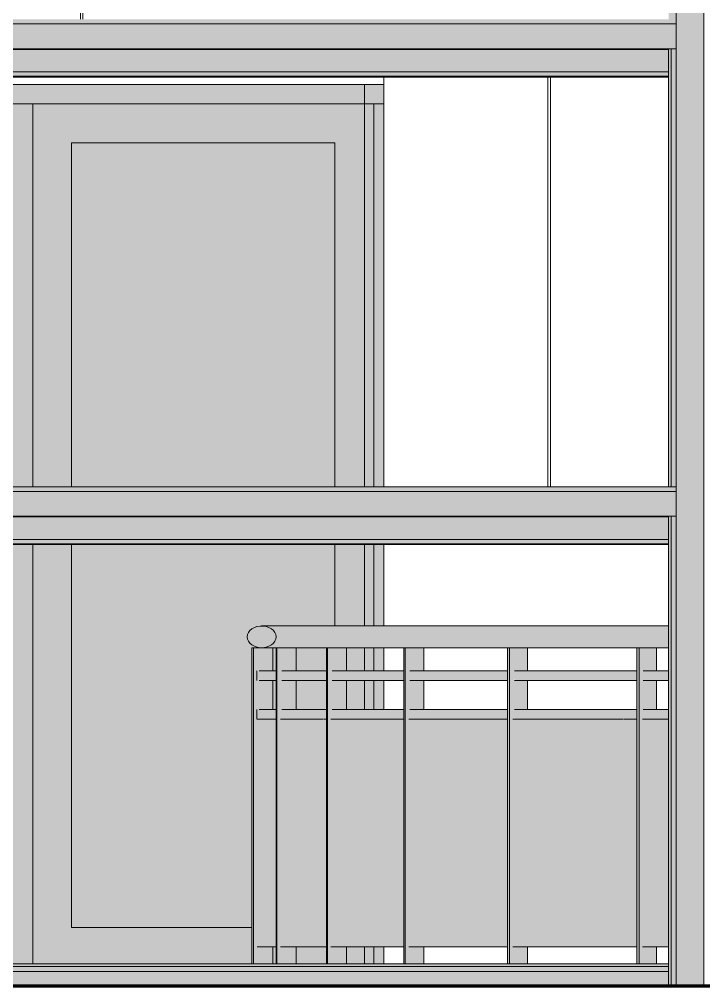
# Model space of a CAD drawing. Header units: inches. Extents: x 20426 to 92531, y -195 to 750.
# Drawn here: x 29705.4 to 29776, y 0 to 99.7 of the extents above; entities that cross this region are included whole.
import ezdxf

# ---------------------------------------------------------------- set-up
doc = ezdxf.new("R2010")
doc.units = ezdxf.units.IN
doc.header["$MEASUREMENT"] = 0
doc.linetypes.add('Grid Line 1_2_', pattern=[0.875, 0.5, -0.125, 0.125, -0.125])
for name, color, linetype, lineweight in [('A-DOOR', 31, 'Continuous', 13), ('A-FLOR-HRAL', 11, 'Continuous', 9), ('A-FLOR-LEVL', 51, 'Continuous', 9), ('A-GLAZ-CWMG', 51, 'Continuous', 9), ('A-WALL-PATT', 111, 'Continuous', 13), ('C-TOPO', 7, 'Continuous', 9), ('L-SITE-WALL', 31, 'Continuous', 13), ('S-BEAM', 12, 'Continuous', 9)]:
    doc.layers.add(name, color=color, linetype=linetype, lineweight=lineweight)

# ---------------------------------------------------------------- blocks, each defined once
blk = doc.blocks.new('Door_Single_Storefront - one-815663-Elevation - East')
at = {"layer": 'A-DOOR'}
h = blk.add_hatch(color=256, dxfattribs=at)
h.paths.add_polyline_path([(-22324.865, 2.244), (-22289.678, 2.244), (-22289.678, 45.518), (-22293.678, 45.518), (-22293.678, 6), (-22320.865, 6), (-22320.865, 45.518), (-22324.865, 45.518), (-22324.865, 20.141)], flags=0)
h.paths.add_polyline_path([(-22322.537, 51.482), (-22320.865, 51.482), (-22320.865, 87), (-22293.678, 87), (-22293.678, 51.482), (-22289.678, 51.482), (-22289.678, 91), (-22324.865, 91), (-22324.865, 51.482)], flags=0)
h = blk.add_hatch(color=256, dxfattribs=at)
h.paths.add_polyline_path([(-22293.678, 6), (-22293.678, 45.518), (-22320.865, 45.518), (-22320.865, 6), (-22298.012, 6)], flags=0)
h.paths.add_polyline_path([(-22320.865, 51.482), (-22293.678, 51.482), (-22293.678, 87), (-22320.865, 87)], flags=0)
for p, q in [((-22324.865, 51.482), (-22324.865, 91)), ((-22289.678, 91), (-22324.865, 91)), ((-22289.678, 91), (-22289.678, 51.482)), ((-22320.865, 87), (-22320.865, 51.482)), ((-22320.865, 87), (-22293.678, 87)), ((-22293.678, 51.482), (-22293.678, 87)), ((-22324.865, 2.244), (-22324.865, 45.518)), ((-22320.865, 45.518), (-22320.865, 6)), ((-22293.678, 6), (-22293.678, 45.518)), ((-22289.678, 45.518), (-22289.678, 2.244)), ((-22320.865, 6), (-22293.678, 6))]:
    blk.add_line(p, q, dxfattribs=at)
blk = doc.blocks.new('Door_Single_Storefront - one-824383-Elevation - East')
at = {"layer": 'A-DOOR'}
h = blk.add_hatch(color=256, dxfattribs=at)
h.paths.add_polyline_path([(-22289.678, 2.244), (-22267.053, 2.244), (-22267.053, 6), (-22285.678, 6), (-22285.678, 45.518), (-22289.678, 45.518), (-22289.678, 20.141)], flags=0)
h.paths.add_polyline_path([(-22254.734, 2.244), (-22254.49, 2.244), (-22254.49, 4), (-22257.291, 4), (-22257.291, 2.244), (-22256.393, 2.244)], flags=0)
h.paths.add_polyline_path([(-22264.886, 2.244), (-22264.541, 2.244), (-22264.541, 4), (-22264.886, 4), (-22264.886, 3.333)], flags=0)
h.paths.add_polyline_path([(-22259.352, 2.244), (-22259.352, 4), (-22262.496, 4), (-22262.496, 2.244)], flags=0)
h.paths.add_polyline_path([(-22254.831, 28.5), (-22254.49, 28.5), (-22254.49, 31.5), (-22257.291, 31.5), (-22257.291, 28.5), (-22255.737, 28.5)], flags=0)
h.paths.add_polyline_path([(-22257.291, 32.5), (-22254.49, 32.5), (-22254.49, 34.879), (-22258.32, 34.875), (-22257.291, 34.869), (-22257.291, 34.206)], flags=0)
h.paths.add_polyline_path([(-22256.173, 37.11), (-22254.49, 37.127), (-22254.49, 45.518), (-22258.49, 45.518), (-22258.49, 37.124), (-22256.355, 37.115)], flags=0)
h.paths.add_polyline_path([(-22287.349, 51.482), (-22285.678, 51.482), (-22285.678, 87), (-22258.49, 87), (-22258.49, 51.482), (-22254.49, 51.482), (-22254.49, 91), (-22289.678, 91), (-22289.678, 51.482)], flags=0)
h = blk.add_hatch(color=256, dxfattribs=at)
h.paths.add_polyline_path([(-22278.647, 6), (-22267.053, 6), (-22267.053, 34.869), (-22264.886, 34.869), (-22264.886, 32.5), (-22264.541, 32.5), (-22264.541, 34.869), (-22262.496, 34.869), (-22262.496, 32.5), (-22259.352, 32.5), (-22259.352, 34.869), (-22266.326, 34.921), (-22266.985, 35.139), (-22267.057, 35.164), (-22267.423, 35.542), (-22267.453, 35.718), (-22267.52, 35.766), (-22267.553, 36), (-22267.453, 36.336), (-22267.244, 36.676), (-22266.65, 37.008), (-22266.026, 37.092), (-22263.299, 37.125), (-22258.49, 37.125), (-22258.49, 45.518), (-22285.678, 45.518), (-22285.678, 6)], flags=0)
h.paths.add_polyline_path([(-22264.886, 28.5), (-22264.541, 28.5), (-22264.594, 31.5), (-22264.886, 31.5), (-22264.886, 28.744)], flags=0)
h.paths.add_polyline_path([(-22259.352, 28.5), (-22259.352, 31.5), (-22262.496, 31.5), (-22262.496, 28.5), (-22259.573, 28.5)], flags=0)
h.paths.add_polyline_path([(-22266.286, 34.905), (-22266.65, 34.982), (-22266.292, 34.906)], flags=0)
h.paths.add_polyline_path([(-22285.678, 51.482), (-22258.49, 51.482), (-22258.49, 87), (-22285.678, 87), (-22285.678, 57.647)], flags=0)
for p, q in [((-22254.49, 91), (-22289.678, 91)), ((-22289.678, 51.482), (-22289.678, 91)), ((-22254.49, 91), (-22254.49, 51.482)), ((-22285.678, 87), (-22285.678, 51.482)), ((-22285.678, 87), (-22258.49, 87)), ((-22258.49, 51.482), (-22258.49, 87)), ((-22289.678, 2.244), (-22289.678, 45.518)), ((-22285.678, 45.518), (-22285.678, 6)), ((-22258.49, 37.121), (-22258.49, 45.518)), ((-22254.49, 45.518), (-22254.49, 37.122)), ((-22254.49, 34.879), (-22254.49, 32.5)), ((-22254.49, 31.5), (-22254.49, 28.5)), ((-22285.678, 6), (-22267.053, 6)), ((-22254.49, 4), (-22254.49, 2.244))]:
    blk.add_line(p, q, dxfattribs=at)
blk = doc.blocks.new('Rectangular Mullion - Rectangular Mullion 1-815657-Elevation - East')
at = {"layer": 'A-GLAZ-CWMG'}
blk.add_hatch(color=256, dxfattribs=at).paths.add_polyline_path([(-22289.678, 91), (-22289.678, 93), (-22325.865, 93), (-22325.865, 91), (-22298.012, 91)], flags=0)
for p, q in [((-22289.678, 93), (-22325.865, 93)), ((-22325.865, 91), (-22289.678, 91))]:
    blk.add_line(p, q, dxfattribs=at)
blk = doc.blocks.new('Rectangular Mullion - Rectangular Mullion 1-824385-Elevation - East')
at = {"layer": 'A-GLAZ-CWMG'}
h = blk.add_hatch(color=256, dxfattribs=at)
h.paths.add_polyline_path([(-22255.428, 2.244), (-22253.428, 2.244), (-22253.428, 4), (-22255.428, 4)], flags=0)
h.paths.add_polyline_path([(-22255.428, 28.5), (-22253.428, 28.5), (-22253.428, 31.5), (-22255.428, 31.5), (-22255.428, 29.518)], flags=0)
h.paths.add_polyline_path([(-22254.439, 32.5), (-22253.428, 32.5), (-22253.428, 34.879), (-22255.428, 34.875), (-22255.428, 32.5), (-22254.831, 32.5)], flags=0)
h.paths.add_polyline_path([(-22255.428, 37.117), (-22253.428, 37.125), (-22253.428, 45.518), (-22255.428, 45.518), (-22255.428, 37.121)], flags=0)
h.paths.add_polyline_path([(-22253.428, 51.482), (-22253.428, 93), (-22255.428, 93), (-22255.428, 51.482)], flags=0)
for p, q in [((-22255.428, 93), (-22253.428, 93)), ((-22255.428, 93), (-22255.428, 51.482)), ((-22255.428, 45.518), (-22255.428, 37.112)), ((-22255.428, 34.887), (-22255.428, 32.5)), ((-22255.428, 31.5), (-22255.428, 28.5)), ((-22255.428, 4), (-22255.428, 2.244))]:
    blk.add_line(p, q, dxfattribs=at)
blk = doc.blocks.new('Rectangular Mullion - Rectangular Mullion 1-824386-Elevation - East')
at = {"layer": 'A-GLAZ-CWMG'}
blk.add_hatch(color=256, dxfattribs=at).paths.add_polyline_path([(-22259.281, 91), (-22253.428, 91), (-22253.428, 93), (-22289.678, 93), (-22289.678, 91)], flags=0)
for p, q in [((-22253.428, 93), (-22289.678, 93)), ((-22289.678, 91), (-22253.428, 91))]:
    blk.add_line(p, q, dxfattribs=at)
blk = doc.blocks.new('Girt_Z - 8_D-915535-Elevation - East')
at = {"layer": 'S-BEAM'}
for points in [[(-22223.262, 99.25), (-22223.262, 99.732), (-22364.053, 99.732), (-22364.053, 99.25), (-22259.281, 99.25)], [(-22223.262, 96.883), (-22223.262, 99.25), (-22364.053, 99.25), (-22364.053, 96.883), (-22259.281, 96.883)], [(-22364.053, 96.695), (-22223.262, 96.75), (-22223.262, 96.883), (-22364.053, 96.883), (-22364.053, 96.75)]]:
    blk.add_hatch(color=256, dxfattribs=at).paths.add_polyline_path(points, flags=0)
h = blk.add_hatch(color=256, dxfattribs=at)
h.paths.add_polyline_path([(-22360.053, 96.62), (-22360.053, 96.695), (-22360.553, 96.673), (-22360.553, 96.62)], flags=0)
h.paths.add_polyline_path([(-22358.803, 96.62), (-22334.241, 96.673), (-22334.24, 96.695), (-22358.803, 96.673)], flags=0)
h.paths.add_polyline_path([(-22224.05, 96.62), (-22224.05, 96.695), (-22332.988, 96.672), (-22332.992, 96.62), (-22259.281, 96.62)], flags=0)
h = blk.add_hatch(color=256, dxfattribs=at)
h.paths.add_polyline_path([(-22360.553, 94.301), (-22360.053, 94.301), (-22360.053, 96.62), (-22360.553, 96.617), (-22360.553, 95.152)], flags=0)
h.paths.add_polyline_path([(-22358.803, 94.301), (-22334.415, 94.301), (-22334.245, 96.62), (-22358.803, 96.62), (-22358.803, 95.152)], flags=0)
h.paths.add_polyline_path([(-22224.05, 94.301), (-22224.05, 96.62), (-22332.992, 96.62), (-22333.161, 94.301), (-22259.281, 94.301)], flags=0)
h = blk.add_hatch(color=256, dxfattribs=at)
h.paths.add_polyline_path([(-22224.05, 93.852), (-22224.05, 94.301), (-22333.161, 94.301), (-22333.194, 93.852), (-22259.281, 93.852)], flags=0)
h.paths.add_polyline_path([(-22360.553, 93.852), (-22360.053, 93.852), (-22360.053, 94.301), (-22360.553, 94.25)], flags=0)
h.paths.add_polyline_path([(-22358.803, 93.852), (-22334.448, 93.852), (-22334.415, 94.301), (-22358.803, 94.301)], flags=0)
h = blk.add_hatch(color=256, dxfattribs=at)
h.paths.add_polyline_path([(-22224.05, 93.768), (-22224.05, 93.852), (-22333.194, 93.852), (-22333.2, 93.768), (-22259.281, 93.768)], flags=0)
h.paths.add_polyline_path([(-22360.553, 93.768), (-22360.053, 93.768), (-22360.053, 93.852), (-22360.553, 93.852)], flags=0)
h.paths.add_polyline_path([(-22358.803, 93.768), (-22334.454, 93.768), (-22334.448, 93.852), (-22358.803, 93.852)], flags=0)
for p, q in [((-22364.053, 99.25), (-22223.262, 99.25)), ((-22364.053, 96.695), (-22223.262, 96.695)), ((-22332.992, 96.62), (-22224.05, 96.62)), ((-22333.2, 93.768), (-22224.05, 93.768)), ((-22333.194, 93.852), (-22224.05, 93.852)), ((-22333.161, 94.301), (-22224.05, 94.301))]:
    blk.add_line(p, q, dxfattribs=at)
blk = doc.blocks.new('Girt_Z - 8_D-915536-Elevation - East')
at = {"layer": 'S-BEAM'}
for points in [[(-22298.012, 51), (-22223.262, 51), (-22223.262, 51.482), (-22357.095, 51.482), (-22357.095, 51), (-22336.744, 51)], [(-22298.012, 48.633), (-22223.262, 48.633), (-22223.262, 51), (-22357.095, 51), (-22357.095, 48.633), (-22336.744, 48.633)], [(-22278.647, 48.445), (-22223.262, 48.478), (-22223.262, 48.633), (-22357.095, 48.633), (-22357.095, 48.445), (-22298.012, 48.445)]]:
    blk.add_hatch(color=256, dxfattribs=at).paths.add_polyline_path(points, flags=0)
h = blk.add_hatch(color=256, dxfattribs=at)
h.paths.add_polyline_path([(-22357.095, 48.37), (-22337.768, 48.408), (-22337.766, 48.445), (-22357.095, 48.408)], flags=0)
h.paths.add_polyline_path([(-22336.518, 48.37), (-22224.05, 48.411), (-22224.05, 48.445), (-22336.515, 48.408), (-22336.518, 48.371)], flags=0)
h = blk.add_hatch(color=256, dxfattribs=at)
h.paths.add_polyline_path([(-22357.095, 46.051), (-22337.941, 46.051), (-22337.771, 48.37), (-22357.095, 48.37)], flags=0)
h.paths.add_polyline_path([(-22224.05, 46.051), (-22224.05, 48.37), (-22336.518, 48.37), (-22336.687, 46.051), (-22239.915, 46.051)], flags=0)
h = blk.add_hatch(color=256, dxfattribs=at)
h.paths.add_polyline_path([(-22357.095, 45.602), (-22337.974, 45.602), (-22337.941, 46.051), (-22357.095, 46.051)], flags=0)
h.paths.add_polyline_path([(-22224.05, 45.602), (-22224.05, 46.051), (-22336.687, 46.051), (-22336.72, 45.602), (-22239.915, 45.602)], flags=0)
h = blk.add_hatch(color=256, dxfattribs=at)
h.paths.add_polyline_path([(-22224.05, 45.518), (-22224.05, 45.602), (-22336.72, 45.602), (-22336.726, 45.518), (-22239.915, 45.518)], flags=0)
h.paths.add_polyline_path([(-22357.095, 45.518), (-22337.98, 45.518), (-22337.974, 45.602), (-22357.095, 45.602)], flags=0)
for p, q in [((-22357.095, 51), (-22357.095, 51.482)), ((-22357.095, 51.482), (-22223.262, 51.482)), ((-22357.095, 48.633), (-22357.095, 51)), ((-22357.095, 51), (-22223.262, 51)), ((-22357.095, 48.445), (-22357.095, 48.633)), ((-22357.095, 48.445), (-22223.262, 48.445)), ((-22357.095, 48.37), (-22357.095, 48.445)), ((-22357.095, 46.051), (-22357.095, 48.37)), ((-22357.095, 48.37), (-22337.771, 48.37)), ((-22336.518, 48.37), (-22224.05, 48.37)), ((-22357.095, 45.602), (-22357.095, 46.051)), ((-22357.095, 46.051), (-22337.941, 46.051)), ((-22336.687, 46.051), (-22224.05, 46.051)), ((-22357.095, 45.518), (-22357.095, 45.602)), ((-22357.095, 45.602), (-22337.974, 45.602)), ((-22357.095, 45.518), (-22337.98, 45.518)), ((-22336.726, 45.518), (-22224.05, 45.518)), ((-22336.72, 45.602), (-22224.05, 45.602))]:
    blk.add_line(p, q, dxfattribs=at)
blk = doc.blocks.new('Rectangular Mullion - Profile_Polycarbonate_Lower-934533-Elevation - East')
at = {"layer": 'A-GLAZ-CWMG'}
for points in [[(-22259.281, 1.994), (-22224.05, 1.994), (-22224.05, 2.244), (-22366.816, 2.244), (-22366.816, 1.994), (-22264.122, 1.994)], [(-22366.816, 1.456), (-22224.05, 1.456), (-22224.05, 1.994), (-22366.816, 1.994)], [(-22259.281, 0), (-22224.05, 0), (-22224.05, 1.456), (-22366.816, 1.456), (-22366.816, 0), (-22278.647, 0)]]:
    blk.add_hatch(color=256, dxfattribs=at).paths.add_polyline_path(points, flags=0)
for p, q in [((-22366.816, 2.244), (-22224.05, 2.244)), ((-22224.05, 2.244), (-22224.05, 1.994)), ((-22366.816, 1.994), (-22224.05, 1.994)), ((-22366.816, 1.456), (-22224.05, 1.456)), ((-22224.05, 1.456), (-22224.05, 0))]:
    blk.add_line(p, q, dxfattribs=at)
blk = doc.blocks.new('Rectangular Mullion - Profile_Polycarbonate_right-937188-Elevation - East')
at = {"layer": 'A-GLAZ-CWMG'}
blk.add_hatch(color=256, dxfattribs=at).paths.add_polyline_path([(-22220.549, 0), (-22220.428, 0), (-22220.428, 343.734), (-22223.262, 340.78), (-22223.262, 0)], flags=0)
h = blk.add_hatch(color=256, dxfattribs=at)
h.paths.add_polyline_path([(-22224.05, 0), (-22223.8, 0), (-22223.8, 48.445), (-22224.05, 48.445), (-22224.05, 1.456)], flags=0)
h.paths.add_polyline_path([(-22223.8, 51.482), (-22223.8, 96.695), (-22224.05, 96.695), (-22224.05, 51.482)], flags=0)
h.paths.add_polyline_path([(-22223.8, 99.732), (-22223.8, 144.945), (-22224.05, 144.945), (-22224.05, 99.732)], flags=0)
h.paths.add_polyline_path([(-22224.05, 147.982), (-22223.8, 147.982), (-22223.8, 193.195), (-22224.05, 193.195), (-22224.05, 170.163)], flags=0)
h.paths.add_polyline_path([(-22224.05, 196.232), (-22223.8, 196.232), (-22223.8, 241.445), (-22224.05, 241.445), (-22224.05, 207.668)], flags=0)
h.paths.add_polyline_path([(-22224.05, 244.482), (-22223.8, 244.482), (-22223.8, 289.695), (-22224.05, 289.695), (-22224.05, 245.173)], flags=0)
h.paths.add_polyline_path([(-22224.05, 292.732), (-22223.8, 292.732), (-22223.8, 340.219), (-22224.05, 339.958), (-22224.05, 296.743)], flags=0)
h = blk.add_hatch(color=256, dxfattribs=at)
h.paths.add_polyline_path([(-22223.8, 0), (-22223.262, 0), (-22223.262, 48.445), (-22223.8, 48.445), (-22223.8, 20.141)], flags=0)
h.paths.add_polyline_path([(-22223.262, 51.482), (-22223.262, 96.695), (-22223.8, 96.695), (-22223.8, 51.482)], flags=0)
h.paths.add_polyline_path([(-22223.8, 99.732), (-22223.262, 99.732), (-22223.262, 144.945), (-22223.8, 144.945)], flags=0)
h.paths.add_polyline_path([(-22223.262, 147.982), (-22223.262, 193.195), (-22223.8, 193.195), (-22223.8, 147.982)], flags=0)
h.paths.add_polyline_path([(-22223.8, 196.232), (-22223.262, 196.232), (-22223.262, 241.445), (-22223.8, 241.445), (-22223.8, 207.668)], flags=0)
h.paths.add_polyline_path([(-22223.8, 244.482), (-22223.262, 244.482), (-22223.262, 289.695), (-22223.8, 289.695), (-22223.8, 245.173)], flags=0)
h.paths.add_polyline_path([(-22223.262, 292.732), (-22223.262, 340.78), (-22223.8, 340.219), (-22223.8, 292.732)], flags=0)
for p, q in [((-22223.262, 0), (-22223.262, 340.78)), ((-22224.05, 51.482), (-22224.05, 96.695)), ((-22223.8, 51.482), (-22223.8, 96.695)), ((-22224.05, 1.456), (-22224.05, 48.448)), ((-22223.8, 0), (-22223.8, 48.448))]:
    blk.add_line(p, q, dxfattribs=at)
blk = doc.blocks.new('Railing - 2_ x 1_2_-939656-Elevation - East')
at = {"layer": 'A-FLOR-HRAL'}
blk.add_hatch(color=256, dxfattribs=at).paths.add_polyline_path([(-22266.9, 2.244), (-22266.9, 34.869), (-22267.053, 34.869), (-22267.053, 2.244)], flags=0)
for p, q in [((-22266.9, 34.869), (-22267.053, 34.869)), ((-22267.053, 34.869), (-22267.053, 2.244))]:
    blk.add_line(p, q, dxfattribs=at)
blk = doc.blocks.new('Railing - 2_ x 1_2_-V140-Elevation - East')
at = {"layer": 'A-FLOR-HRAL'}
for points in [[(-22266.885, 2.244), (-22264.886, 2.244), (-22264.886, 4), (-22266.487, 4), (-22266.487, 27.5), (-22266.352, 27.5), (-22266.312, 28.5), (-22264.886, 28.5), (-22264.886, 31.5), (-22266.352, 31.5), (-22266.312, 32.5), (-22264.886, 32.5), (-22264.886, 34.869), (-22266.885, 34.869), (-22266.885, 6.077)], [(-22266.9, 2.244), (-22266.885, 2.244), (-22266.9, 6.077)]]:
    blk.add_hatch(color=256, dxfattribs=at).paths.add_polyline_path(points, flags=0)
for p, q in [((-22266.885, 34.869), (-22266.9, 34.869)), ((-22266.9, 2.244), (-22266.9, 34.869)), ((-22264.886, 34.869), (-22266.885, 34.869)), ((-22266.885, 34.869), (-22266.885, 2.244)), ((-22264.886, 32.5), (-22264.886, 34.869)), ((-22264.886, 28.5), (-22264.886, 31.5)), ((-22264.886, 2.244), (-22264.886, 4))]:
    blk.add_line(p, q, dxfattribs=at)
blk = doc.blocks.new('Railing - 2_ 8_-939652-Elevation - East')
at = {"layer": 'A-FLOR-HRAL'}
blk.add_hatch(color=256, dxfattribs=at).paths.add_polyline_path([(-22264.541, 4), (-22264.541, 27.5), (-22266.487, 27.5), (-22266.487, 4)], flags=0)
for p, q in [((-22266.272, 27.5), (-22266.504, 27.5)), ((-22266.504, 4), (-22264.541, 4))]:
    blk.add_line(p, q, dxfattribs=at)
blk = doc.blocks.new('Railing - 2_ x 1_2_-V141-Elevation - East')
at = {"layer": 'A-FLOR-HRAL'}
for points in [[(-22264.541, 2.244), (-22264.482, 2.244), (-22264.482, 34.869), (-22264.541, 34.869), (-22264.541, 6.077)], [(-22264.122, 2.244), (-22262.496, 2.244), (-22262.496, 4), (-22264.087, 4), (-22264.087, 27.5), (-22263.938, 27.5), (-22263.938, 28.5), (-22262.496, 28.5), (-22262.496, 31.5), (-22263.938, 31.5), (-22263.938, 32.5), (-22262.496, 32.5), (-22262.496, 34.869), (-22264.482, 34.869), (-22264.482, 2.244)]]:
    blk.add_hatch(color=256, dxfattribs=at).paths.add_polyline_path(points, flags=0)
for p, q in [((-22264.482, 34.869), (-22264.541, 34.869)), ((-22264.541, 2.244), (-22264.541, 34.869)), ((-22262.496, 34.869), (-22264.482, 34.869)), ((-22264.482, 34.869), (-22264.482, 2.244)), ((-22262.496, 32.5), (-22262.496, 34.869)), ((-22262.496, 28.5), (-22262.496, 31.5)), ((-22262.496, 2.244), (-22262.496, 4))]:
    blk.add_line(p, q, dxfattribs=at)
blk = doc.blocks.new('Railing - 2_ 8_-V142-Elevation - East')
at = {"layer": 'A-FLOR-HRAL'}
blk.add_hatch(color=256, dxfattribs=at).paths.add_polyline_path([(-22264.087, 4), (-22259.352, 4), (-22259.352, 27.5), (-22264.087, 27.5), (-22264.087, 10.765)], flags=0)
for p, q in [((-22263.398, 27.5), (-22264.122, 27.5)), ((-22259.352, 27.5), (-22259.634, 27.5)), ((-22264.122, 4), (-22259.352, 4))]:
    blk.add_line(p, q, dxfattribs=at)
blk = doc.blocks.new('Railing - 2_ x 1_2_-V143-Elevation - East')
at = {"layer": 'A-FLOR-HRAL'}
for points in [[(-22259.249, 2.244), (-22259.281, 34.869), (-22259.352, 34.869), (-22259.352, 2.244), (-22259.281, 2.244)], [(-22257.291, 2.244), (-22257.291, 4), (-22258.859, 4), (-22258.859, 27.5), (-22258.71, 27.5), (-22258.71, 28.5), (-22257.291, 28.5), (-22257.291, 31.5), (-22258.71, 31.5), (-22258.71, 32.5), (-22257.291, 32.5), (-22257.291, 34.869), (-22259.249, 34.869), (-22259.249, 2.244), (-22258.859, 2.244)]]:
    blk.add_hatch(color=256, dxfattribs=at).paths.add_polyline_path(points, flags=0)
for p, q in [((-22259.249, 34.869), (-22259.352, 34.869)), ((-22259.352, 2.244), (-22259.352, 34.869)), ((-22257.291, 34.869), (-22259.249, 34.869)), ((-22259.249, 34.869), (-22259.249, 2.244)), ((-22257.291, 32.5), (-22257.291, 34.869)), ((-22257.291, 28.5), (-22257.291, 31.5)), ((-22257.291, 2.244), (-22257.291, 4))]:
    blk.add_line(p, q, dxfattribs=at)
blk = doc.blocks.new('Railing - 2_ 8_-V144-Elevation - East')
at = {"layer": 'A-FLOR-HRAL'}
blk.add_hatch(color=256, dxfattribs=at).paths.add_polyline_path([(-22251.373, 4), (-22251.373, 27.5), (-22258.859, 27.5), (-22258.859, 4)], flags=0)
for p, q in [((-22258.115, 27.5), (-22258.916, 27.5)), ((-22251.373, 27.5), (-22251.863, 27.5)), ((-22258.916, 4), (-22251.373, 4))]:
    blk.add_line(p, q, dxfattribs=at)
blk = doc.blocks.new('Railing - 2_ x 1_2_-V145-Elevation - East')
at = {"layer": 'A-FLOR-HRAL'}
for points in [[(-22251.373, 2.244), (-22251.227, 2.244), (-22251.227, 34.869), (-22251.373, 34.869), (-22251.373, 20.141)], [(-22249.314, 2.244), (-22249.314, 4), (-22250.846, 4), (-22250.846, 27.5), (-22250.721, 27.5), (-22250.721, 28.5), (-22249.314, 28.5), (-22249.314, 31.5), (-22250.721, 31.5), (-22250.721, 32.5), (-22249.314, 32.5), (-22249.314, 34.869), (-22251.227, 34.869), (-22251.227, 2.244), (-22250.846, 2.244)]]:
    blk.add_hatch(color=256, dxfattribs=at).paths.add_polyline_path(points, flags=0)
for p, q in [((-22251.227, 34.869), (-22251.373, 34.869)), ((-22251.373, 2.244), (-22251.373, 34.869)), ((-22249.314, 34.869), (-22251.227, 34.869)), ((-22251.227, 34.869), (-22251.227, 2.244)), ((-22249.314, 32.5), (-22249.314, 34.869)), ((-22249.314, 28.5), (-22249.314, 31.5)), ((-22249.314, 2.244), (-22249.314, 4))]:
    blk.add_line(p, q, dxfattribs=at)
blk = doc.blocks.new('Railing - 2_ 8_-V146-Elevation - East')
at = {"layer": 'A-FLOR-HRAL'}
blk.add_hatch(color=256, dxfattribs=at).paths.add_polyline_path([(-22250.846, 4), (-22240.667, 4), (-22240.667, 27.5), (-22250.846, 27.5), (-22250.846, 20.141)], flags=0)
for p, q in [((-22249.412, 27.5), (-22250.846, 27.5)), ((-22240.667, 27.5), (-22241.572, 27.5)), ((-22250.846, 4), (-22240.667, 4))]:
    blk.add_line(p, q, dxfattribs=at)
blk = doc.blocks.new('Railing - 2_ x 1_2_-V147-Elevation - East')
at = {"layer": 'A-FLOR-HRAL'}
for points in [[(-22240.667, 2.244), (-22240.479, 2.244), (-22240.479, 34.869), (-22240.667, 34.869), (-22240.667, 20.141)], [(-22240.479, 2.244), (-22238.626, 2.244), (-22238.626, 4), (-22240.111, 4), (-22240.111, 27.5), (-22239.961, 27.5), (-22239.915, 28.5), (-22238.626, 28.5), (-22238.626, 31.5), (-22239.961, 31.5), (-22239.915, 32.5), (-22238.626, 32.5), (-22238.626, 34.869), (-22240.479, 34.869), (-22240.479, 20.141)]]:
    blk.add_hatch(color=256, dxfattribs=at).paths.add_polyline_path(points, flags=0)
for p, q in [((-22240.479, 34.869), (-22240.667, 34.869)), ((-22240.667, 2.244), (-22240.667, 34.869)), ((-22238.626, 34.869), (-22240.479, 34.869)), ((-22240.479, 34.869), (-22240.479, 2.244)), ((-22238.626, 32.5), (-22238.626, 34.869)), ((-22238.626, 28.5), (-22238.626, 31.5)), ((-22238.626, 2.244), (-22238.626, 4))]:
    blk.add_line(p, q, dxfattribs=at)
blk = doc.blocks.new('Railing - 2_ 8_-V148-Elevation - East')
at = {"layer": 'A-FLOR-HRAL'}
blk.add_hatch(color=256, dxfattribs=at).paths.add_polyline_path([(-22240.111, 4), (-22227.319, 4), (-22227.319, 27.5), (-22240.111, 27.5), (-22240.111, 20.141)], flags=0)
for p, q in [((-22238.657, 27.5), (-22240.111, 27.5)), ((-22227.319, 27.5), (-22228.686, 27.5)), ((-22240.111, 4), (-22227.319, 4))]:
    blk.add_line(p, q, dxfattribs=at)
blk = doc.blocks.new('Railing - 2_ x 1_2_-V149-Elevation - East')
at = {"layer": 'A-FLOR-HRAL'}
for points in [[(-22227.319, 2.244), (-22227.091, 2.244), (-22227.091, 34.869), (-22227.319, 34.869), (-22227.319, 20.141)], [(-22227.091, 2.244), (-22225.312, 2.244), (-22225.312, 4), (-22226.737, 4), (-22226.737, 27.5), (-22226.646, 27.5), (-22226.646, 28.5), (-22225.312, 28.5), (-22225.312, 31.5), (-22226.646, 31.5), (-22226.646, 32.5), (-22225.312, 32.5), (-22225.312, 34.869), (-22227.091, 34.869), (-22227.091, 20.141)]]:
    blk.add_hatch(color=256, dxfattribs=at).paths.add_polyline_path(points, flags=0)
for p, q in [((-22227.091, 34.869), (-22227.319, 34.869)), ((-22227.319, 2.244), (-22227.319, 34.869)), ((-22225.312, 34.869), (-22227.091, 34.869)), ((-22227.091, 34.869), (-22227.091, 2.244)), ((-22225.312, 32.5), (-22225.312, 34.869)), ((-22225.312, 28.5), (-22225.312, 31.5)), ((-22225.312, 2.244), (-22225.312, 4))]:
    blk.add_line(p, q, dxfattribs=at)
blk = doc.blocks.new('Railing - 2_ 8_-V150-Elevation - East')
at = {"layer": 'A-FLOR-HRAL'}
blk.add_hatch(color=256, dxfattribs=at).paths.add_polyline_path([(-22224.05, 4), (-22224.05, 27.5), (-22226.737, 27.5), (-22226.737, 4)], flags=0)
for p, q in [((-22224.742, 27.5), (-22226.737, 27.5)), ((-22226.737, 4), (-22224.05, 4))]:
    blk.add_line(p, q, dxfattribs=at)
blk = doc.blocks.new('Railing - Railing-939582-Elevation - East')
at = {"layer": 'A-FLOR-HRAL'}
h = blk.add_hatch(color=256, dxfattribs=at)
h.paths.add_polyline_path([(-22263.938, 31.5), (-22259.352, 31.5), (-22259.352, 32.5), (-22263.938, 32.5), (-22263.938, 32.231)], flags=0)
h.paths.add_polyline_path([(-22254.439, 31.5), (-22251.373, 31.529), (-22251.373, 32.5), (-22258.71, 32.5), (-22258.71, 31.5), (-22254.831, 31.5)], flags=0)
h.paths.add_polyline_path([(-22264.541, 31.5), (-22264.541, 32.5), (-22266.352, 32.5), (-22266.312, 31.5), (-22265.591, 31.5)], flags=0)
h.paths.add_polyline_path([(-22224.05, 31.5), (-22224.05, 32.5), (-22226.646, 32.498), (-22226.646, 31.5), (-22225.39, 31.5)], flags=0)
h.paths.add_polyline_path([(-22249.598, 31.5), (-22240.667, 31.5), (-22240.667, 32.5), (-22250.721, 32.5), (-22250.721, 31.5)], flags=0)
h.paths.add_polyline_path([(-22227.319, 31.5), (-22227.319, 32.5), (-22239.961, 32.5), (-22239.915, 31.5), (-22230.232, 31.5)], flags=0)
h = blk.add_hatch(color=256, dxfattribs=at)
h.paths.add_polyline_path([(-22264.541, 27.5), (-22264.541, 28.5), (-22266.352, 28.5), (-22266.312, 27.5), (-22265.591, 27.5)], flags=0)
h.paths.add_polyline_path([(-22228.686, 27.5), (-22227.319, 27.5), (-22227.319, 28.5), (-22239.961, 28.5), (-22239.915, 27.5), (-22230.232, 27.5)], flags=0)
h.paths.add_polyline_path([(-22224.05, 27.5), (-22224.05, 28.5), (-22226.646, 28.498), (-22226.646, 27.5), (-22224.742, 27.5)], flags=0)
h.paths.add_polyline_path([(-22259.352, 27.5), (-22259.352, 28.5), (-22263.938, 28.5), (-22263.938, 27.5), (-22259.634, 27.5)], flags=0)
h.paths.add_polyline_path([(-22247.244, 27.5), (-22240.667, 27.5), (-22240.667, 28.5), (-22250.721, 28.5), (-22250.721, 27.5), (-22249.412, 27.5)], flags=0)
h.paths.add_polyline_path([(-22251.373, 27.5), (-22251.373, 28.5), (-22258.71, 28.5), (-22258.71, 27.5), (-22251.863, 27.5)], flags=0)
for p, q in [((-22266.553, 32.5), (-22266.553, 31.5)), ((-22266.312, 32.5), (-22264.567, 32.5)), ((-22263.985, 32.5), (-22259.41, 32.5)), ((-22258.759, 32.5), (-22251.379, 32.5)), ((-22250.748, 32.5), (-22240.722, 32.5)), ((-22239.969, 32.5), (-22227.341, 32.5)), ((-22226.661, 32.5), (-22224.101, 32.5)), ((-22266.312, 31.5), (-22264.567, 31.5)), ((-22263.985, 31.5), (-22259.41, 31.5)), ((-22258.759, 31.5), (-22251.379, 31.5)), ((-22250.748, 31.5), (-22240.722, 31.5)), ((-22239.969, 31.5), (-22227.341, 31.5)), ((-22226.661, 31.5), (-22224.101, 31.5)), ((-22266.553, 28.5), (-22266.553, 27.5)), ((-22266.312, 28.5), (-22264.567, 28.5)), ((-22263.985, 28.5), (-22259.41, 28.5)), ((-22258.759, 28.5), (-22251.379, 28.5)), ((-22250.748, 28.5), (-22240.722, 28.5)), ((-22239.969, 28.5), (-22227.341, 28.5)), ((-22226.661, 28.5), (-22224.101, 28.5)), ((-22266.312, 27.5), (-22264.567, 27.5)), ((-22263.456, 27.5), (-22259.688, 27.5)), ((-22258.13, 27.5), (-22251.895, 27.5)), ((-22249.469, 27.5), (-22241.613, 27.5)), ((-22238.688, 27.5), (-22228.735, 27.5)), ((-22224.787, 27.5), (-22224.101, 27.5))]:
    blk.add_line(p, q, dxfattribs=at)
for name in ['Railing - 2_ x 1_2_-939656-Elevation - East', 'Railing - 2_ x 1_2_-V140-Elevation - East', 'Railing - 2_ x 1_2_-V141-Elevation - East', 'Railing - 2_ x 1_2_-V143-Elevation - East', 'Railing - 2_ x 1_2_-V145-Elevation - East', 'Railing - 2_ x 1_2_-V147-Elevation - East', 'Railing - 2_ x 1_2_-V149-Elevation - East', 'Railing - 2_ 8_-939652-Elevation - East', 'Railing - 2_ 8_-V142-Elevation - East', 'Railing - 2_ 8_-V144-Elevation - East', 'Railing - 2_ 8_-V146-Elevation - East', 'Railing - 2_ 8_-V148-Elevation - East', 'Railing - 2_ 8_-V150-Elevation - East']:
    blk.add_blockref(name, (0, 0))
blk = doc.blocks.new('Top Rail Type - Top Rail_Internal_-939601-Elevation - East')
at = {"layer": 'A-FLOR-HRAL'}
for points in [[(-22259.281, 36), (-22224.05, 36), (-22224.05, 37.123), (-22247.132, 37.125), (-22266.516, 37.07), (-22266.759, 36.984), (-22266.908, 36.902), (-22267.335, 36.541), (-22267.52, 36.234), (-22267.52, 36), (-22260.222, 36)], [(-22235.813, 34.875), (-22224.05, 34.932), (-22224.05, 36), (-22267.553, 36), (-22267.52, 35.766), (-22267.431, 35.702), (-22267.423, 35.542), (-22266.985, 35.139), (-22266.246, 34.902), (-22264.941, 34.878), (-22252.011, 34.883), (-22237.122, 34.875)]]:
    blk.add_hatch(color=256, dxfattribs=at).paths.add_polyline_path(points, flags=0)
blk.add_line((-22266.062, 37.119), (-22265.9, 37.119), dxfattribs=at)
at = {"layer": 'A-FLOR-HRAL', "flags": 128}
for points in [[(-22264.553, 36), (-22264.586, 36.234), (-22264.682, 36.458), (-22264.839, 36.661), (-22265.049, 36.836), (-22265.303, 36.974), (-22265.589, 37.07), (-22265.896, 37.119), (-22266.21, 37.119), (-22266.516, 37.07), (-22266.803, 36.974), (-22267.057, 36.836), (-22267.266, 36.661), (-22267.423, 36.458), (-22267.52, 36.234), (-22267.553, 36)], [(-22267.52, 36.234), (-22267.423, 36.458), (-22267.266, 36.661), (-22267.057, 36.836), (-22266.803, 36.974), (-22266.543, 37.061)], [(-22266.516, 37.07), (-22266.21, 37.119), (-22266.083, 37.119)], [(-22266.053, 37.125), (-22265.853, 37.125), (-22265.253, 37.125), (-22264.254, 37.125), (-22262.856, 37.125), (-22261.062, 37.125), (-22258.874, 37.125), (-22256.293, 37.125), (-22253.324, 37.125), (-22249.968, 37.125), (-22246.23, 37.125), (-22242.114, 37.125), (-22237.624, 37.125), (-22232.766, 37.125), (-22227.545, 37.125), (-22224.05, 37.125)], [(-22264.454, 37.125), (-22265.158, 37.125), (-22265.804, 37.125), (-22266.05, 37.125)], [(-22258.261, 37.125), (-22258.597, 37.125), (-22260.831, 37.125), (-22262.67, 37.125), (-22263.122, 37.125)], [(-22251.119, 37.125), (-22252.957, 37.125), (-22255.971, 37.125), (-22256.655, 37.125)], [(-22233.321, 37.125), (-22237.084, 37.125), (-22241.616, 37.125), (-22245.059, 37.125)], [(-22224.05, 37.125), (-22226.921, 37.125), (-22229.819, 37.125)], [(-22267.553, 36), (-22267.52, 35.766), (-22267.423, 35.542), (-22267.266, 35.339), (-22267.057, 35.164), (-22266.803, 35.026), (-22266.516, 34.93), (-22266.21, 34.881), (-22265.896, 34.881), (-22265.589, 34.93), (-22265.303, 35.026), (-22265.049, 35.164), (-22264.839, 35.339), (-22264.682, 35.542), (-22264.586, 35.766), (-22264.553, 36)], [(-22265.795, 34.897), (-22265.896, 34.881), (-22266.21, 34.881), (-22266.516, 34.93), (-22266.803, 35.026), (-22267.057, 35.164), (-22267.266, 35.339), (-22267.423, 35.542), (-22267.52, 35.766)], [(-22266.053, 34.875), (-22265.853, 34.875), (-22265.253, 34.875), (-22264.254, 34.875), (-22262.856, 34.875), (-22261.062, 34.875), (-22258.874, 34.875), (-22256.293, 34.875), (-22253.324, 34.875), (-22249.968, 34.875), (-22246.23, 34.875), (-22242.114, 34.875), (-22237.624, 34.875), (-22232.766, 34.875), (-22227.545, 34.875), (-22224.05, 34.875)], [(-22250.706, 34.875), (-22252.957, 34.875), (-22255.971, 34.875), (-22258.597, 34.875), (-22260.831, 34.875), (-22262.67, 34.875), (-22264.113, 34.875), (-22265.158, 34.875), (-22265.804, 34.875), (-22266.05, 34.875), (-22266.053, 34.875)], [(-22238.006, 34.875), (-22241.616, 34.875), (-22245.775, 34.875), (-22249.077, 34.875)], [(-22224.05, 34.875), (-22226.921, 34.875), (-22232.183, 34.875), (-22233.145, 34.875)]]:
    blk.add_lwpolyline(points, dxfattribs=at)

msp = doc.modelspace()

# ---------------------------------------------------------------- hatches: boundary and pattern name
at = {"layer": 'A-WALL-PATT', "lineweight": 9}
h = msp.add_hatch(dxfattribs=at)
h.set_pattern_fill('FP_20', color=256, style=0, pattern_type=2)
h.set_pattern_definition([(90, (-21128.865, 0), (-8, 5e-16), [])])
h.paths.add_polyline_path([(29776.043, 0), (30873.168, 0), (30873.168, 389.448), (29776.043, 343.734), (29776.043, 20.141)], flags=0)
h = msp.add_hatch(dxfattribs=at)
h.set_pattern_fill('FP_17', color=256, style=0, pattern_type=2)
h.set_pattern_definition([(90, (-21433.43, -675.25), (-193, -193), [48, -145]), (180, (-21433.43, -675.25), (-2e-14, -193), [96.25, -96.75]), (270, (-21529.68, -627.25), (-193, -193), [48, -145]), (180, (-21433.43, -627.25), (-2e-14, -193), [96.25, -96.75]), (270, (-21529.93, -627.25), (-193, -193), [48, -145]), (180, (-21529.93, -627.25), (-2e-14, -193), [96.25, -96.75]), (90, (-21626.18, -675.25), (-193, -193), [48, -145]), (180, (-21529.93, -675.25), (-2e-14, -193), [96.25, -96.75]), (90, (-21481.43, -627), (-193, -193), [48, -145]), (180, (-21433.18, -627), (-2e-14, -193), [48.25, -144.75]), (180, (-21433.18, -579), (-2e-14, -193), [48.25, -144.75]), (90, (-21577.93, -627), (-193, -193), [48, -145]), (180, (-21481.68, -627), (-2e-14, -193), [96.25, -96.75]), (270, (-21481.68, -579), (-193, -193), [48, -145]), (180, (-21481.68, -579), (-2e-14, -193), [96.25, -96.75]), (180, (-21578.18, -627), (-2e-14, -193), [48, -145]), (270, (-21578.18, -579), (-193, -193), [48, -145]), (180, (-21578.18, -579), (-2e-14, -193), [48, -145]), (90, (-21433.43, -578.75), (-193, -193), [48, -145]), (180, (-21433.43, -578.75), (-2e-14, -193), [96.25, -96.75]), (270, (-21529.68, -530.75), (-193, -193), [48, -145]), (180, (-21433.43, -530.75), (-2e-14, -193), [96.25, -96.75]), (270, (-21529.93, -530.75), (-193, -193), [48, -145]), (180, (-21529.93, -530.75), (-2e-14, -193), [96.25, -96.75]), (270, (-21626.18, -530.75), (-193, -193), [48, -145]), (180, (-21529.93, -578.75), (-2e-14, -193), [96.25, -96.75]), (90, (-21481.43, -530.5), (-193, -193), [48, -145]), (180, (-21433.18, -530.5), (-2e-14, -193), [48.25, -144.75]), (180, (-21433.18, -482.5), (-2e-14, -193), [48.25, -144.75]), (90, (-21577.93, -530.5), (-193, -193), [48, -145]), (180, (-21481.68, -530.5), (-2e-14, -193), [96.25, -96.75]), (270, (-21481.68, -482.5), (-193, -193), [48, -145]), (180, (-21481.68, -482.5), (-2e-14, -193), [96.25, -96.75]), (180, (-21578.18, -530.5), (-2e-14, -193), [48, -145]), (270, (-21578.18, -482.5), (-193, -193), [48, -145]), (180, (-21578.18, -482.5), (-2e-14, -193), [48, -145])])
h.paths.add_polyline_path([(29771.159, 2.244), (29772.421, 2.244), (29772.421, 4), (29771.159, 4), (29771.159, 3.051)], flags=0)
h.paths.add_polyline_path([(29745.098, 2.244), (29745.098, 4), (29743.043, 4), (29743.043, 2.244)], flags=0)
h.paths.add_polyline_path([(29755.804, 2.244), (29755.804, 4), (29747.157, 4), (29747.157, 2.244)], flags=0)
h.paths.add_polyline_path([(29769.152, 2.244), (29769.152, 4), (29757.845, 4), (29757.845, 2.244), (29763.724, 2.244)], flags=0)
h.paths.add_polyline_path([(29764.004, 28.5), (29769.152, 28.5), (29769.152, 31.5), (29757.845, 31.5), (29757.845, 28.5), (29759.554, 28.5)], flags=0)
h.paths.add_polyline_path([(29745.098, 28.5), (29745.098, 31.5), (29743.043, 31.5), (29743.043, 28.5)], flags=0)
h.paths.add_polyline_path([(29755.804, 28.5), (29755.804, 31.5), (29747.157, 31.5), (29747.157, 28.5), (29754.639, 28.5)], flags=0)
h.paths.add_polyline_path([(29772.421, 28.5), (29772.421, 31.5), (29771.159, 31.5), (29771.159, 28.5)], flags=0)
h.paths.add_polyline_path([(29751.715, 32.5), (29755.804, 32.5), (29755.804, 34.869), (29757.845, 34.869), (29757.845, 32.5), (29769.152, 32.5), (29769.152, 34.869), (29771.159, 34.869), (29771.159, 32.5), (29772.421, 32.5), (29772.421, 34.876), (29757.657, 34.879), (29747.011, 34.876), (29743.043, 34.869), (29743.043, 32.5), (29745.098, 32.5), (29745.098, 34.869), (29747.157, 34.869), (29747.157, 32.5), (29750.173, 32.5)], flags=0)
h.paths.add_polyline_path([(29769.412, 37.116), (29772.421, 37.124), (29772.421, 45.518), (29743.043, 45.518), (29743.043, 37.124), (29769.38, 37.116)], flags=0)
h.paths.add_polyline_path([(29756.556, 51.482), (29772.421, 51.482), (29772.421, 93.768), (29743.043, 93.768), (29743.043, 51.482)], flags=0)
h.paths.add_polyline_path([(29626.033, 98.449), (29626.033, 115.551), (29625.106, 115.551), (29625.106, 98.449)], flags=0)
h.paths.add_polyline_path([(29698.459, 99.732), (29772.421, 99.732), (29772.421, 142.018), (29697.994, 142.018), (29694.818, 137.455), (29691.803, 133.824), (29687.661, 129.765), (29683.799, 126.611), (29679.898, 123.939), (29675.38, 121.422), (29670.648, 119.333), (29665.743, 117.689), (29665.006, 117.516), (29663.707, 99.732), (29679.093, 99.732)], flags=0)
h.paths.add_polyline_path([(29701.162, 147.982), (29772.421, 147.982), (29772.421, 190.268), (29706.418, 190.268), (29706.418, 171.551), (29706.119, 165.948), (29705.353, 160.786), (29704.281, 156.226), (29702.461, 150.923), (29701.485, 148.714)], flags=0)
h.paths.add_polyline_path([(29625.106, 160.719), (29626.033, 160.757), (29626.033, 170.264), (29625.106, 170.226), (29625.106, 161.13)], flags=0)
h.paths.add_polyline_path([(29670.236, 167.602), (29672.737, 170.491), (29674.667, 173.38), (29676.342, 176.828), (29677.464, 180.133), (29678.179, 183.725), (29678.418, 187.38), (29678.418, 190.268), (29670.418, 190.268), (29670.362, 170.334), (29670.236, 167.609)], flags=0)
h.paths.add_polyline_path([(29625.106, 173.103), (29626.033, 173.142), (29626.033, 183.835), (29625.106, 183.835), (29625.106, 173.215)], flags=0)
h.paths.add_polyline_path([(29626.033, 186.991), (29626.033, 328.728), (29625.106, 328.689), (29625.106, 186.991)], flags=0)
h.paths.add_polyline_path([(29629.655, 192), (29632.418, 192), (29632.418, 196.232), (29636.418, 196.232), (29636.418, 238.518), (29632.418, 238.518), (29632.418, 244.482), (29636.418, 244.482), (29636.418, 286.768), (29632.418, 286.768), (29632.418, 292.732), (29636.418, 292.732), (29636.418, 320.546), (29631.783, 320.546), (29631.783, 320.946), (29633.941, 320.963), (29634.154, 321.085), (29634.277, 321.298), (29634.293, 321.421), (29634.277, 328.074), (29634.154, 328.287), (29633.941, 328.41), (29633.818, 328.426), (29631.783, 328.426), (29631.783, 328.826), (29637.053, 328.826), (29637.053, 328.436), (29637.168, 328.441), (29637.168, 329.192), (29629.655, 328.826), (29629.655, 193.12)], flags=0)
h.paths.add_polyline_path([(29717.825, 196.232), (29772.421, 196.232), (29772.421, 197.693), (29756.748, 227.781), (29706.418, 227.781), (29706.418, 196.232)], flags=0)
h.paths.add_polyline_path([(29676.777, 196.232), (29678.418, 196.232), (29678.418, 227.781), (29674.793, 227.781), (29674.743, 236.858), (29674.069, 235.797), (29673.573, 234.747), (29670.759, 196.232)], flags=0)
h.paths.add_polyline_path([(29772.421, 201.752), (29772.421, 227.781), (29758.862, 227.781), (29769.34, 207.668)], flags=0)
h.paths.add_polyline_path([(29706.418, 244.482), (29748.048, 244.482), (29745.173, 250), (29706.418, 250), (29706.418, 244.495)], flags=0)
h.paths.add_polyline_path([(29766.239, 244.482), (29772.421, 244.482), (29772.421, 250), (29747.287, 250), (29750.162, 244.482), (29756.556, 244.482)], flags=0)
h.paths.add_polyline_path([(29676.4, 273.429), (29678.418, 274.295), (29678.418, 280), (29706.418, 280), (29706.418, 278), (29730.587, 278), (29725.97, 286.768), (29677.375, 286.768), (29676.408, 273.533)], flags=0)
h.paths.add_polyline_path([(29732.702, 278), (29772.421, 278), (29772.421, 286.768), (29728.134, 286.768), (29730.264, 282.678)], flags=0)
h.paths.add_polyline_path([(29636.418, 320.946), (29636.418, 328.234), (29636.236, 328.402), (29636.236, 328.426), (29634.859, 328.395), (29634.662, 328.261), (29634.559, 328.074), (29634.543, 327.951), (29634.559, 321.298), (29634.682, 321.085), (29634.895, 320.963), (29635.018, 320.946), (29636.236, 320.946)], flags=0)
h.paths.add_polyline_path([(29625.106, 335.945), (29626.033, 335.984), (29626.033, 337.484), (29625.106, 337.445)], flags=0)

# ---------------------------------------------------------------- linework, layer by layer
at = {"layer": 'A-FLOR-LEVL', "linetype": 'Grid Line 1_2_'}
msp.add_line((28833.6, 0), (31570.37, 0), dxfattribs=at)
at = {"layer": 'C-TOPO'}
msp.add_line((30971.427, 0), (29353.306, 0), dxfattribs=at)
at = {"layer": 'C-TOPO', "lineweight": 70}
msp.add_line((29353.307, 0), (30971.427, 0), dxfattribs=at)
at = {"layer": 'L-SITE-WALL'}
for p, q in [((29776.043, 343.734), (29776.043, 0)), ((29743.043, 93.768), (29743.043, 51.482)), ((29743.043, 45.518), (29743.043, 37.124)), ((29743.043, 34.879), (29743.043, 32.5)), ((29743.043, 31.5), (29743.043, 28.5)), ((29743.043, 4), (29743.043, 2.244))]:
    msp.add_line(p, q, dxfattribs=at)

# ---------------------------------------------------------------- block references
at = {"layer": 'A-DOOR'}
for name in ['Door_Single_Storefront - one-815663-Elevation - East', 'Door_Single_Storefront - one-824383-Elevation - East']:
    msp.add_blockref(name, (51996.471, 0), dxfattribs=at)
at = {"layer": 'A-FLOR-HRAL'}
for name in ['Top Rail Type - Top Rail_Internal_-939601-Elevation - East', 'Railing - Railing-939582-Elevation - East']:
    msp.add_blockref(name, (51996.471, 0), dxfattribs=at)
at = {"layer": 'A-GLAZ-CWMG'}
for name in ['Rectangular Mullion - Profile_Polycarbonate_right-937188-Elevation - East', 'Rectangular Mullion - Rectangular Mullion 1-815657-Elevation - East', 'Rectangular Mullion - Rectangular Mullion 1-824386-Elevation - East', 'Rectangular Mullion - Rectangular Mullion 1-824385-Elevation - East', 'Rectangular Mullion - Profile_Polycarbonate_Lower-934533-Elevation - East']:
    msp.add_blockref(name, (51996.471, 0), dxfattribs=at)
at = {"layer": 'S-BEAM'}
for name in ['Girt_Z - 8_D-915535-Elevation - East', 'Girt_Z - 8_D-915536-Elevation - East']:
    msp.add_blockref(name, (51996.471, 0), dxfattribs=at)

doc.saveas('drawing.dxf')
